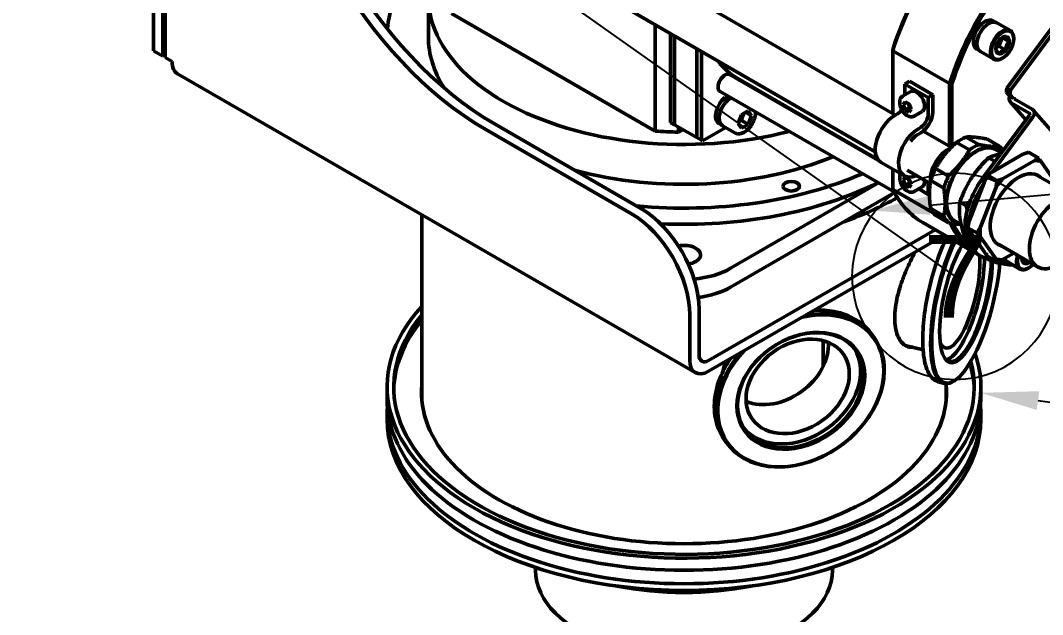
# Model space of a CAD drawing. Header units: millimetres. Extents: x 0 to 841, y 0 to 594.
# Drawn here: x 222.3 to 284.3, y 372.9 to 408.9 of the extents above; entities that cross this region are included whole.
import ezdxf
from ezdxf import colors
from ezdxf.entities.mleader import LeaderData, LeaderLine
from ezdxf.math import Vec2, Vec3

# ---------------------------------------------------------------- set-up
doc = ezdxf.new("R2010")
doc.units = ezdxf.units.MM
doc.header["$LTSCALE"] = 0.75
doc.layers.add('Balloons', color=7, linetype='Continuous', lineweight=25)
doc.layers.add('Visible', color=7, linetype='Continuous', lineweight=50)
doc.styles.get("Standard").update_dxf_attribs({"font": 'arial.ttf'})

# ---------------------------------------------------------------- blocks, each defined once
blk = doc.blocks.new('*B15')
at = {"transparency": 16777216}
for start, end in [(90, 270), (270, 90)]:
    blk.add_arc((0, 0), 6.25, start, end, dxfattribs=at)
at = {"transparency": 16777216, "insert": (0, 0), "char_height": 5, "attachment_point": 5}
blk.add_mtext('7', dxfattribs=at)
blk = doc.blocks.new('*B27')
at = {"transparency": 16777216}
for start, end in [(90, 270), (270, 90)]:
    blk.add_arc((0, 0), 6.25, start, end, dxfattribs=at)
at = {"transparency": 16777216, "insert": (0, 0), "char_height": 5, "attachment_point": 5}
blk.add_mtext('11', dxfattribs=at)
blk = doc.blocks.new('*B28')
at = {"transparency": 16777216}
for start, end in [(90, 270), (270, 90)]:
    blk.add_arc((0, 0), 6.25, start, end, dxfattribs=at)
at = {"transparency": 16777216, "insert": (0, 0), "char_height": 5, "attachment_point": 5}
blk.add_mtext('10', dxfattribs=at)

msp = doc.modelspace()

# ---------------------------------------------------------------- linework, layer by layer
at = {"layer": 'Visible', "extrusion": (-0.707107, -0.408248, 0.57735)}
for p, q in [((230.3966, 407.0982), (230.3966, 446.6166)), ((230.9623, 446.29), (230.9623, 406.7716)), ((231.1037, 406.6899), (231.1037, 446.2084)), ((248.78, 418.5757), (275.3941, 403.2101)), ((247.51, 416.376), (274.1721, 400.9826)), ((287.9163, 412.6044), (282.1562, 404.8303)), ((288.1284, 412.4819), (282.3683, 404.7079)), ((247.07, 407.9555), (247.07, 410.3723)), ((248.4779, 409.3637), (260.8229, 402.2363)), ((260.8229, 408.6898), (260.8229, 402.2363)), ((281.3093, 408.9239), (281.4583, 408.8378)), ((281.5416, 408.8036), (282.3618, 408.3301)), ((261.756, 408.1511), (261.756, 402.759)), ((262.0043, 408.0077), (262.0043, 402.6156)), ((281.7652, 407.6484), (281.8721, 407.9066)), ((282.2981, 407.6657), (281.877, 407.9089)), ((282.5689, 407.8396), (282.5689, 407.8723)), ((263.3478, 407.2321), (263.3478, 401.84)), ((280.3213, 407.2126), (280.4703, 407.1266)), ((281.4878, 407.2959), (281.6567, 407.3861)), ((281.6567, 407.3861), (281.7652, 407.6484)), ((281.6567, 407.3861), (282.0809, 407.1412)), ((230.3966, 407.0982), (230.9623, 406.7716)), ((230.9623, 406.7716), (231.1037, 406.8532)), ((231.528, 406.445), (231.1037, 406.6899)), ((263.6307, 407.0688), (263.6307, 401.6767)), ((275.2272, 407.1695), (275.2272, 407.1054)), ((275.2272, 407.1054), (278.6779, 405.1131)), ((275.2272, 407.1054), (275.2272, 403.3064)), ((280.5416, 407.0716), (281.3618, 406.598)), ((281.8901, 406.6639), (281.8618, 406.6475)), ((263.2549, 387.5863), (231.8594, 405.7126)), ((265.361, 405.6702), (274.3526, 400.4789)), ((265.801, 405.4358), (274.3268, 400.5134)), ((276.2454, 405.2529), (275.9626, 405.0896)), ((275.9626, 405.0896), (275.9626, 404.4282)), ((275.9626, 405.0896), (277.3768, 404.2731)), ((276.2454, 405.2529), (277.6596, 404.4364)), ((278.6779, 405.1131), (278.6779, 401.3142)), ((278.8193, 401.2924), (278.8193, 405.0956)), ((282.1562, 404.8303), (282.1367, 404.7058)), ((282.3683, 404.7079), (282.1562, 404.8303)), ((264.761, 404.631), (275.308, 398.5417)), ((265.1863, 404.3613), (265.1863, 404.26)), ((276.3197, 404.6344), (275.8247, 404.3486)), ((277.6596, 404.4364), (277.3768, 404.2731)), ((277.3768, 404.2731), (277.3768, 403.2443)), ((277.6596, 403.4076), (277.6596, 404.4364)), ((282.1262, 404.5762), (282.3294, 404.4589)), ((282.3228, 404.3503), (282.1262, 404.5762)), ((282.3228, 404.3503), (282.5259, 404.233)), ((282.3683, 404.7079), (282.3294, 404.4589)), ((282.3294, 404.4589), (282.5259, 404.233)), ((282.5259, 404.233), (282.5847, 404.3123)), ((282.5967, 404.1922), (283.6856, 403.5635)), ((275.9815, 404.0172), (275.8591, 403.843)), ((276.0712, 403.9655), (275.8591, 403.843)), ((275.8591, 403.843), (275.9815, 403.5273)), ((276.2265, 403.8758), (275.9815, 404.0172)), ((275.9815, 403.5273), (276.2644, 403.6906)), ((275.9815, 403.5273), (276.2265, 403.3859)), ((276.2031, 403.8485), (276.1827, 403.9011)), ((276.2644, 403.6906), (276.2031, 403.8485)), ((276.349, 403.5601), (276.2265, 403.8758)), ((276.2265, 403.3859), (276.349, 403.5601)), ((276.3081, 403.6654), (276.2644, 403.6906)), ((283.3059, 402.9147), (282.3537, 404.0089)), ((283.5093, 403.3255), (282.4203, 403.9542)), ((286.1502, 400.7532), (283.7522, 403.5088)), ((266.057, 403.2245), (265.8528, 402.6984)), ((266.0409, 402.8886), (265.8937, 402.8036)), ((266.143, 403.1517), (266.0409, 402.8886)), ((266.0409, 402.8886), (266.4652, 402.6437)), ((266.4652, 403.4602), (266.057, 403.2245)), ((266.2042, 403.3095), (266.143, 403.1517)), ((266.3158, 403.3739), (266.6693, 403.1698)), ((266.6693, 403.1698), (266.4652, 403.4602)), ((266.4652, 402.6437), (266.6693, 403.1698)), ((275.3686, 403.1953), (275.51, 403.277)), ((277.019, 403.4216), (276.5247, 403.1362)), ((280.6999, 399.3977), (283.5212, 403.2053)), ((283.7333, 403.0829), (281.2726, 399.7618)), ((259.388, 397.2186), (250.5492, 402.3217)), ((251.1149, 402.6483), (259.9537, 397.5452)), ((262.0043, 402.6156), (261.756, 402.759)), ((262.0043, 402.6156), (263.3478, 401.84)), ((262.2333, 402.4834), (262.2333, 402.1763)), ((262.2333, 402.1763), (262.4993, 402.3299)), ((263.7014, 401.6358), (265.1055, 402.4465)), ((264.6923, 402.699), (264.8413, 402.6129)), ((264.9126, 402.5579), (265.655, 402.1293)), ((265.8528, 402.6984), (266.057, 402.408)), ((266.057, 402.408), (266.4652, 402.6437)), ((276.9243, 402.4605), (276.7828, 402.3788)), ((263.6307, 401.6767), (263.3478, 401.84)), ((263.7014, 401.6358), (263.6307, 401.6767)), ((276.7828, 402.0522), (276.9243, 402.1339)), ((277.0755, 402.2393), (278.7811, 401.2546)), ((280.4426, 401.4182), (279.6568, 401.8719)), ((280.9295, 401.7582), (281.7154, 401.3045)), ((279.0911, 401.5453), (279.8769, 401.0916)), ((281.5118, 401.0983), (281.8257, 400.917)), ((281.0421, 400.6133), (281.3991, 400.4071)), ((283.1275, 400.8327), (281.2144, 399.7282)), ((283.8064, 400.4408), (281.8933, 399.3363)), ((283.4664, 400.9467), (284.0038, 400.6365)), ((285.1652, 399.044), (284.2087, 400.4049)), ((275.9328, 399.5186), (274.5186, 400.3351)), ((275.2272, 399.926), (275.2272, 398.6974)), ((276.1054, 399.8664), (277.5034, 399.0593)), ((278.6041, 399.5082), (277.8183, 399.9619)), ((275.9815, 399.4448), (275.8591, 399.2706)), ((276.0712, 399.3931), (275.8591, 399.2706)), ((275.8591, 399.2706), (275.9815, 398.9549)), ((276.2265, 399.3034), (275.9815, 399.4448)), ((276.2031, 399.2761), (276.1827, 399.3287)), ((276.2644, 399.1182), (276.2031, 399.2761)), ((276.349, 398.9878), (276.2265, 399.3034)), ((277.5354, 399.2329), (278.3213, 398.7792)), ((280.8121, 399.2277), (279.8556, 396.7623)), ((281.017, 399.5325), (281.5544, 399.2222)), ((284.0357, 399.5257), (286.4115, 398.1539)), ((274.3628, 399.0874), (265.3984, 393.9118)), ((277.684, 397.279), (275.2272, 398.6974)), ((275.9815, 398.9549), (276.2644, 399.1182)), ((275.9815, 398.9549), (276.2265, 398.8135)), ((276.2265, 398.8135), (276.349, 398.9878)), ((276.3081, 399.093), (276.2644, 399.1182)), ((277.0197, 398.8496), (276.5247, 398.5638)), ((276.804, 398.725), (277.3768, 398.3943)), ((277.3768, 399.1324), (277.3768, 398.3943)), ((281.491, 398.8358), (280.5344, 396.3704)), ((275.3293, 398.5023), (265.3984, 392.7687)), ((277.3768, 398.3943), (277.4538, 398.4388)), ((279.3034, 397.9373), (279.6604, 397.7312)), ((278.3213, 397.0822), (277.5354, 397.5359)), ((246.67, 397.1616), (246.67, 385.9394)), ((277.0589, 396.6843), (280.1928, 394.875)), ((277.8183, 397.1335), (278.6041, 396.6798)), ((279.0118, 396.7682), (279.3821, 396.5544)), ((264.0549, 388.3188), (277.8017, 396.2555)), ((279.7922, 396.3759), (280.3296, 396.0656)), ((279.8556, 396.226), (280.8121, 394.8651)), ((278.3674, 395.9289), (264.0549, 387.6656)), ((279.7261, 395.5627), (279.6881, 395.5847)), ((280.5344, 395.8341), (281.491, 394.4732)), ((281.6357, 395.3687), (284.0115, 393.997)), ((281.8933, 394.4373), (282.5711, 394.8287)), ((280.3258, 394.7855), (280.538, 394.663)), ((281.017, 394.6335), (281.5544, 394.3233)), ((281.0873, 394.502), (281.1345, 394.5657)), ((281.9371, 394.4626), (282.0529, 394.3957)), ((282.1241, 394.3407), (282.9444, 393.8671)), ((283.0655, 394.5155), (283.0809, 394.5343)), ((283.466, 394.2417), (283.0695, 394.4706)), ((283.4727, 393.933), (283.4444, 393.9167)), ((262.9235, 388.3188), (262.9235, 391.0949)), ((263.4892, 391.4215), (263.4892, 388.6454)), ((274.106, 389.7169), (273.9836, 389.8875)), ((271.01, 387.9565), (271.01, 389.528)), ((275.9831, 389.2361), (277.0674, 388.9768)), ((278.3523, 386.9319), (278.0568, 387.0026)), ((278.47, 386.9171), (278.47, 385.9394)), ((279.0254, 387.1341), (278.9732, 387.0981)), ((244.57, 385.9918), (244.57, 386.7266)), ((280.57, 385.9918), (280.57, 386.7266)), ((244.57, 384.767), (244.57, 385.1753)), ((280.57, 384.767), (280.57, 385.1753)), ((265.1682, 383.3046), (265.0459, 383.4752)), ((253.57, 375.5896), (253.57, 375.767)), ((271.57, 375.5896), (271.57, 375.767))]:
    msp.add_line(p, q, dxfattribs=at)
at = {"layer": 'Visible'}
msp.add_arc((267.72, 387.2438), 2.8063, 158.448553, 170.953216, dxfattribs=at)
at = {"layer": 'Visible', "extrusion": (-1e-16, 1e-16, -1)}
for centre, major_axis, start_param, end_param in [((251.1149, 417.7535), (-9.25, 16.0215), 3.9269908, 5.4977871), ((279.3739, 399.4458), (1.4, 2.4249), 4.307242, 4.5939372), ((283.4444, 394.7332), (0.5, 0.866), 2.3561945, 4.3506115), ((262.57, 395.5448), (4, 0), 0.7853982, 1.4171259)]:
    msp.add_ellipse(centre, major_axis=major_axis, ratio=0.5773503, start_param=start_param, end_param=end_param, dxfattribs=at)
at = {"layer": 'Visible'}
for centre, major_axis, ratio, start_param, end_param in [((250.5492, 417.4269), (-9.25, 16.0215), 0.5773503, 0.7853982, 2.3561945), ((283.2882, 407.6371), (6.25, 10.8253), 0.5773503, 0.7853982, 1.9335319), ((280.8153, 408.0682), (0.494, 0.8556), 0.5773503, 0, 3.1415927), ((262.57, 407.9555), (15.5, 0), 0.5773503, 3.1415927, 3.4953119), ((281.8901, 407.4477), (0.2887, 0.5), 0.5773503, 0.2246358, 1.2718333), ((281.8901, 407.4477), (0.2887, 0.5), 0.5773503, -0.8225618, 0.2246358), ((281.8901, 407.4477), (0.2887, 0.5), 0.5773503, 2.3190309, 3.3662284), ((281.8901, 407.4477), (0.2887, 0.5), 0.5773503, 1.2718333, 2.3190309), ((281.8901, 407.4477), (0.2887, 0.5), 0.5773503, 4.413426, 5.4606235), ((281.8901, 407.4477), (0.2887, 0.5), 0.5773503, 3.3662284, 4.413426), ((271.126, 414.6589), (5.325, 9.2232), 0.5773503, 2.8923717, 3.1415927), ((265.4126, 403.424), (-1.9031, 0.3562), 0.4107544, -1.4871302, -1.3059511), ((282.4196, 404.5425), (-0.0206, 0.524), 0.5585172, 1.2320196, 1.4846999), ((282.6554, 404.2715), (0.0754, 0.0656), 0.8008785, 1.8394262, 3.4102225), ((276.3869, 403.8649), (-0.15, 0.2598), 0.5773503, 1.3089969, 1.9159894), ((275.3686, 401.8073), (0.85, 1.4722), 0.5773503, 0.7853982, 3.1415927), ((276.9243, 402.983), (0.52, 0.9007), 0.5773503, 3.9269908, 5.4977871), ((262.57, 410.3723), (14.2, 0), 0.5773503, 4.5890429, 4.6886745), ((278.5647, 399.913), (0.74, 1.2817), 0.5773503, 0.6284922, 2.4668443), ((280.2618, 398.9332), (1.25, 2.1651), 0.5773503, 0, 3.1415927), ((262.57, 407.9555), (-15.5, 0), 0.5773503, 1.1278461, 2.192728), ((282.8498, 397.439), (1.6454, 2.85), 0.5773503, 0.1618235, 0.3617753), ((276.3869, 399.2925), (-0.15, 0.2598), 0.5773503, 1.3089969, 1.9159894), ((282.0758, 397.8166), (1.75, 3.0311), 0.5773503, 1.3748907, 3.1415927), ((282.8498, 397.439), (1.6454, 2.85), 0.5773503, 1.209021, 1.4089728), ((262.57, 406.9757), (-18, 0), 0.5773503, 1.4917015, 2.2826581), ((282.288, 397.6941), (1.75, 3.0311), 0.5773503, 1.4667615, 2.2323602), ((262.57, 405.8326), (18.5, 0), 0.5773503, -1.0184203, -0.7962511), ((259.9537, 393.4627), (-2.5, 4.3301), 0.5773503, 3.9269908, 5.4977871), ((282.288, 397.6941), (1.75, 3.0311), 0.5773503, 2.336244, 3.4204671), ((282.8498, 397.439), (1.6454, 2.85), 0.5773503, 2.2562186, 2.4561704), ((279.6777, 392.27), (1.2676, 5.3005), 0.3124597, 0.9786124, 5.1628859), ((279.2158, 392.3805), (0.7885, 3.297), 0.3124597, 2.7688368, 5.5610266), ((279.6223, 392.2833), (0.9606, 4.0167), 0.3124597, 2.8272046, 5.3321227), ((282.8498, 397.439), (1.6454, 2.85), 0.5773503, 3.3034161, 3.5033679), ((283.4727, 394.7168), (0.2887, 0.5), 0.5773503, 2.2306955, 2.8635774), ((283.4727, 394.7168), (0.2887, 0.5), 0.5773503, 2.8635774, 3.9107749), ((283.4727, 394.7168), (0.2887, 0.5), 0.5773503, 3.9107749, 4.0524898), ((262.57, 394.4017), (4, 0), 0.5773503, -1.3521856, -0.7853982), ((262.57, 386.7266), (18, 0), 0.5773503, 2.6537227, 6.4785483), ((269.6562, 386.4841), (4.4282, 3.177), 0.7543445, 1.8254797, 7.33816), ((262.57, 386.7266), (-17.6, 0), 0.5773503, -0.4431415, 3.2936799), ((262.57, 386.4), (-17.6, 0), 0.5773503, -0.4431415, -0.0160713), ((269.6333, 386.5161), (3.3557, 2.4075), 0.7543445, -1.5707963, 4.712389), ((269.4649, 386.7508), (2.7544, 1.9761), 0.7543445, -1.5707963, 4.712389), ((264.0549, 388.972), (0.4, 0.6928), 0.5773503, 2.3561945, 3.9269908), ((262.57, 386.3673), (9, 0), 0.5773503, 0.3357131, 0.3546221), ((262.57, 386.4), (-17.6, 0), 0.5773503, 3.157664, 3.3157928), ((262.57, 386.4), (15.92, 0), 0.5773503, 3.0914619, 6.333316), ((262.57, 385.7468), (-15.92, 0), 0.5773503, -0.0501307, -0.0355405), ((262.57, 385.7468), (-15.92, 0), 0.5773503, 3.1771331, 3.1917234), ((262.57, 385.1753), (-18, 0), 0.5773503, -0.0392938, 3.1808865), ((262.57, 385.9918), (-18, 0), 0.5773503, 0, 3.1415927), ((262.57, 384.767), (18, 0), 0.5773503, 3.1415927, 6.2831853), ((262.57, 375.5896), (-9, 0), 0.5773503, 0, 3.1415927), ((262.57, 381.4684), (-12.5, 0), 0.5773503, 1.2403279, 1.9012648)]:
    msp.add_ellipse(centre, major_axis=major_axis, ratio=ratio, start_param=start_param, end_param=end_param, dxfattribs=at)
at = {"layer": 'Visible', "extrusion": (-2e-16, 0, -1)}
for centre, major_axis, ratio, start_param, end_param in [((283.3589, 407.5963), (6.3, 10.9119), 0.5773503, 4.3479475, 6.2831853), ((286.8803, 405.5632), (6.25, 10.8253), 0.5773503, 4.3496534, 6.4765698), ((280.1597, 398.9922), (1.4, 2.4249), 0.5773503, -0.9287457, -0.6420506), ((280.1597, 398.9922), (1.4, 2.4249), 0.5773503, 3.2600445, 3.5467396), ((279.6315, 392.2811), (1.2792, 5.3492), 0.3124597, 2.8064236, 5.3025236), ((279.6777, 392.27), (0.9745, 4.0751), 0.3124597, 0.9636166, 5.4777214), ((282.6241, 395.2067), (0.5, 0.866), 0.5773503, 3.1415927, 3.4873893), ((269.4649, 386.7508), (3.3557, 2.4075), 0.7543445, 0.0463745, 3.0952181)]:
    msp.add_ellipse(centre, major_axis=major_axis, ratio=ratio, start_param=start_param, end_param=end_param, dxfattribs=at)
at = {"layer": 'Visible', "extrusion": (0, 1e-16, -1)}
msp.add_ellipse((286.8096, 405.604), major_axis=(6.3, 10.9119), ratio=0.5773503, start_param=4.3479475, end_param=6.513604, dxfattribs=at)
at = {"layer": 'Visible', "extrusion": (-1e-16, -2e-16, -1)}
for centre, major_axis, ratio, start_param, end_param in [((262.57, 407.9555), (-18, 0), 0.5773503, 0.0456819, 0.6621583), ((262.57, 407.9555), (-18, 0), 0.5773503, 4.0675904, 4.8730401), ((279.2158, 392.3805), (0.9606, 4.0167), 0.3124597, 0.9300463, 2.9789301)]:
    msp.add_ellipse(centre, major_axis=major_axis, ratio=ratio, start_param=start_param, end_param=end_param, dxfattribs=at)
at = {"layer": 'Visible', "extrusion": (-1e-16, -1e-16, -1)}
for centre, major_axis, ratio, start_param, end_param in [((262.57, 410.3723), (-15.5, 0), 0.5773503, 4.2885224, 6.6963084), ((281.8618, 407.464), (0.5, 0.866), 0.5773503, 2.3561945, 7.0685835), ((283.4505, 403.2462), (0.0754, 0.0656), 0.8008785, -0.2686298, 1.3021665), ((276.7828, 400.9908), (0.65, 1.1258), 0.5773503, -1.3291002, -0.7853982), ((280.2618, 398.9332), (1.275, 2.2084), 0.5773503, 2.9432381, 6.4815398), ((278.8342, 399.7575), (0.85, 1.4722), 0.5773503, -1.5623076, -1.3725244)]:
    msp.add_ellipse(centre, major_axis=major_axis, ratio=ratio, start_param=start_param, end_param=end_param, dxfattribs=at)
at = {"layer": 'Visible', "extrusion": (1e-16, -2e-16, -1)}
for centre, major_axis, ratio, start_param, end_param in [((281.0416, 407.9376), (0.5, 0.866), 0.5773503, 3.1415927, 6.2831853), ((265.1863, 403.5546), (-1.9031, 0.3562), 0.4107544, 1.4940544, 1.5244167)]:
    msp.add_ellipse(centre, major_axis=major_axis, ratio=ratio, start_param=start_param, end_param=end_param, dxfattribs=at)
at = {"layer": 'Visible', "extrusion": (-1e-16, 0, -1)}
for centre, major_axis, ratio, start_param, end_param in [((281.8901, 407.4477), (0.48, 0.8314), 0.5773503, 3.1415927, 9.424778), ((265.061, 405.1506), (0.3, 0.5196), 0.5773503, 3.1415927, 6.2831853), ((265.1863, 403.5546), (0.494, 0.8556), 0.5773503, -0.7853982, -0.7550358), ((265.8368, 403.179), (0.25, 0.433), 0.5773503, 1.3089969, 2.1862961), ((276.7828, 400.9908), (0.85, 1.4722), 0.5773503, 2.4528025, 5.4977871), ((279.3739, 399.4458), (1.4, 2.4249), 0.5773503, -0.9287457, -0.6420506), ((282.8498, 397.439), (1.21, 2.0958), 0.5773503, 3.0129391, 6.4118389), ((276.3869, 399.2925), (-0.15, 0.2598), 0.5773503, -1.3089969, -1.1252351), ((280.1597, 398.9922), (1.4, 2.4249), 0.5773503, 4.307242, 4.5939372), ((283.3589, 407.5963), (6.3, 10.9119), 0.5773503, 3.1415927, 3.5060341), ((285.2115, 396.0755), (1.2, 2.0785), 0.5773503, 3.1415927, 9.424778), ((286.8803, 405.5632), (6.25, 10.8253), 0.5773503, 3.282885, 3.4920145), ((283.4727, 394.7168), (0.48, 0.8314), 0.5773503, 1.9483898, 4.3347955), ((269.6562, 386.4841), (3.4045, 2.4425), 0.7543445, 3.1415927, 9.424778)]:
    msp.add_ellipse(centre, major_axis=major_axis, ratio=ratio, start_param=start_param, end_param=end_param, dxfattribs=at)
at = {"layer": 'Visible', "extrusion": (-3e-16, 0, -1)}
for centre, major_axis, ratio, start_param, end_param in [((281.4658, 407.6927), (0.25, 0.433), 0.5773503, 0.8485443, 1.3461605), ((268.202, 388.511), (2.7544, 1.9761), 0.7543445, 0.4373935, 2.7041991)]:
    msp.add_ellipse(centre, major_axis=major_axis, ratio=ratio, start_param=start_param, end_param=end_param, dxfattribs=at)
at = {"layer": 'Visible', "extrusion": (0, -1e-16, -1)}
for centre, major_axis, ratio, start_param, end_param in [((281.4658, 407.6927), (0.25, 0.433), 0.5773503, 1.3461605, 2.2930484), ((266.6435, 404.4332), (0.3, 0.5196), 0.5773503, -0.7716971, -0.7301875), ((282.6554, 404.2715), (0.3017, 0.2626), 0.8008785, 2.8729628, 4.1910789), ((283.4505, 403.2462), (0.3017, 0.2626), 0.8008785, -0.2686298, 1.3021665), ((276.6697, 399.4558), (-0.35, 0.6062), 0.5773503, 2.207145, 3.1415927), ((259.388, 393.1361), (-2.5, 4.3301), 0.5773503, 0.7853982, 2.3561945)]:
    msp.add_ellipse(centre, major_axis=major_axis, ratio=ratio, start_param=start_param, end_param=end_param, dxfattribs=at)
at = {"layer": 'Visible', "extrusion": (-2e-16, -1e-16, -1)}
for centre, major_axis, start_param, end_param in [((232.6594, 407.0982), (0.8, 1.3856), 3.1415927, 3.9269908), ((276.6697, 404.0282), (-0.35, 0.6062), 0, 3.0732165), ((265.1863, 403.5546), (0.494, 0.8556), 3.1415927, 5.3096838), ((276.3869, 403.8649), (-0.15, 0.2598), -1.3089969, -1.1252351), ((276.9243, 402.983), (0.32, 0.5543), 0.7853982, 2.3561945), ((286.8096, 405.604), (6.3, 10.9119), 2.8580905, 3.1080224), ((286.8803, 405.5632), (6.25, 10.8253), 3.0131499, 3.070236), ((286.8803, 405.5632), (6.25, 10.8253), 2.8869857, 2.9983402), ((264.0549, 388.972), (0.8, 1.3856), 2.3561945, 3.9269908)]:
    msp.add_ellipse(centre, major_axis=major_axis, ratio=0.5773503, start_param=start_param, end_param=end_param, dxfattribs=at)
at = {"layer": 'Visible', "extrusion": (-3e-16, 2e-16, -1)}
msp.add_ellipse((265.4126, 403.424), major_axis=(0.5, 0.866), ratio=0.5773503, start_param=3.1415927, end_param=5.5154826, dxfattribs=at)
at = {"layer": 'Visible', "extrusion": (0, 0, -1)}
msp.add_ellipse((275.51, 403.7995), major_axis=(0.32, 0.5543), ratio=0.5773503, start_param=1.7191718, end_param=2.3561945, dxfattribs=at)
at = {"layer": 'Visible', "extrusion": (-3e-16, 1e-16, -1)}
for centre, major_axis, ratio, start_param, end_param in [((265.8368, 403.179), (0.25, 0.433), 0.5773503, 0.9867561, 1.3089969), ((286.8096, 405.604), (6.3, 10.9119), 0.5773503, 3.213744, 3.5001486), ((269.6371, 386.5108), (4.4689, 3.2061), 0.7543445, -1.013765, 4.4164958)]:
    msp.add_ellipse(centre, major_axis=major_axis, ratio=ratio, start_param=start_param, end_param=end_param, dxfattribs=at)
at = {"layer": 'Visible', "extrusion": (-2e-16, -2e-16, -1)}
for centre, start_param, end_param in [((280.1597, 398.9922), 0.1184518, 0.3138231), ((279.3739, 399.4458), 3.2600445, 3.5467396)]:
    msp.add_ellipse(centre, major_axis=(1.4, 2.4249), ratio=0.5773503, start_param=start_param, end_param=end_param, dxfattribs=at)
at = {"layer": 'Visible'}
msp.add_ellipse((269.0756, 398.8877), major_axis=(-0.5, 0), ratio=0.5773503, dxfattribs=at)
at = {"layer": 'Visible', "extrusion": (-1e-16, 3e-16, -1)}
msp.add_ellipse((262.57, 394.7283), major_axis=(-1, 0), ratio=0.5773503, start_param=1.2245034, end_param=4.447031, dxfattribs=at)
at = {"layer": 'Visible', "extrusion": (0, 2e-16, -1)}
msp.add_ellipse((262.57, 386.449), major_axis=(-8.9, 0), ratio=0.5773503, start_param=2.8186782, end_param=2.8302201, dxfattribs=at)
at = {"layer": 'Visible'}
for points, weights in [([(282.1072, 407.9723), (281.9538, 407.9472), (281.8619, 407.9017)], [1.18564064606, 1.2710003146, 1.2769105997]), ([(282.2981, 407.6657), (282.1006, 407.8779), (282.1072, 407.9723)], [1.18564064607, 1.36905989234, 1.18564064607]), ([(281.4819, 407.2185), (281.4842, 407.1259), (281.673, 406.9231)], [1.20334296074, 1.35973462676, 1.18564064607]), ([(282.0809, 407.1412), (282.0874, 407.4624), (282.2981, 407.6657)], [1.18564064606, 1.36905989233, 1.18564064606]), ([(282.0809, 407.1412), (281.7749, 407.0911), (281.673, 406.9231)], [1.18564064606, 1.36905989233, 1.18564064606]), ([(279.6568, 401.8719), (280.1357, 401.906), (280.9295, 401.7582)], [1.45768675487, 1.56981650524, 1.45768675487]), ([(277.8183, 399.9619), (278.2972, 400.8445), (279.0911, 401.5453)], [1.45768675487, 1.56981650524, 1.45768675487]), ([(279.9977, 399.3763), (280.4012, 399.9973), (281.0421, 400.6133)], [1.375, 1.375, 1.27627944178]), ([(281.0421, 400.6133), (281.3772, 400.7729), (281.7758, 400.8497)], [1.27627944153, 1.35929371623, 1.37250115524]), ([(281.352, 400.2777), (281.3758, 400.3415), (281.3991, 400.4071)], [1.29051157221, 1.28367232201, 1.27627944163]), ([(281.3991, 400.4071), (281.4234, 400.4066), (281.4473, 400.4063)], [1.27627944163, 1.27927278267, 1.28217536155]), ([(283.1275, 400.8327), (283.2892, 400.8902), (283.4664, 400.9467)], [1.31937879216, 1.30363895177, 1.28402614388]), ([(277.5354, 397.5359), (277.378, 398.4753), (277.5354, 399.2329)], [1.45764468372, 1.56977119786, 1.45764468372]), ([(279.3034, 397.9373), (279.5942, 398.7554), (279.9977, 399.3763)], [1.27627944171, 1.375, 1.375]), ([(280.8121, 399.2277), (280.9085, 399.3782), (281.017, 399.5325)], [1.31937879216, 1.30363895177, 1.28402614388]), ([(281.017, 399.5325), (281.1148, 399.6348), (281.2144, 399.7282)], [1.28402614411, 1.30363895187, 1.31937879216]), ([(281.8933, 399.3363), (281.7316, 399.2787), (281.5544, 399.2222)], [1.31937879216, 1.30363895181, 1.28402614398]), ([(278.3213, 397.0822), (278.4787, 397.8398), (278.3213, 398.7792)], [1.49203621812, 1.60680823489, 1.49203621812]), ([(279.3207, 396.8621), (279.2314, 397.408), (279.3034, 397.9373)], [1.375, 1.375, 1.27627944151]), ([(279.6881, 395.5847), (279.41, 396.3161), (279.3207, 396.8621)], [1.27627944153, 1.375, 1.375]), ([(279.7922, 396.3759), (279.8213, 396.5761), (279.8556, 396.7623)], [1.28402614411, 1.30363895187, 1.31937879216]), ([(279.8556, 396.226), (279.8213, 396.301), (279.7922, 396.3759)], [1.31937879216, 1.30363895177, 1.28402614388]), ([(280.3296, 396.0656), (280.4381, 395.9449), (280.5344, 395.8341)], [1.28402614398, 1.30363895181, 1.31937879216]), ([(281.017, 394.6335), (280.9085, 394.7543), (280.8121, 394.8651)], [1.28402614398, 1.30363895181, 1.31937879216]), ([(283.0654, 394.5135), (283.0712, 394.4159), (283.1159, 394.2818)], [1.27483279424, 1.26215564255, 1.18564064606]), ([(283.1159, 394.2818), (283.1889, 394.3207), (283.466, 394.2417)], [1.18564064605, 1.36905989232, 1.18564064605]), ([(283.4847, 394.3012), (283.4746, 394.2728), (283.466, 394.2417)], [1.21833008883, 1.20377908969, 1.18564064688])]:
    msp.add_rational_spline(points, weights, degree=2, dxfattribs=at)
at = {"layer": 'Visible', "extrusion": (4.62094e-09, 3.73852e-08, 1)}
msp.add_open_spline([(278.6779, 405.1131), (278.725, 405.1073), (278.7722, 405.1015), (278.8193, 405.0956)], degree=3, dxfattribs=at)
at = {"layer": 'Visible'}
for points, knots in [([(276.5247, 403.1362), (276.4866, 403.1142), (276.4438, 403.1009), (276.3517, 403.0915), (276.3023, 403.097), (276.1973, 403.1263), (276.1417, 403.1531), (276.0321, 403.2257), (275.9783, 403.2726), (275.8798, 403.3799), (275.8351, 403.4403), (275.7585, 403.5685), (275.7266, 403.6363), (275.6782, 403.7738), (275.6618, 403.8435), (275.6474, 403.9793), (275.6494, 404.0453), (275.6748, 404.1654), (275.6975, 404.2201), (275.7572, 404.2994), (275.7887, 404.3278), (275.8247, 404.3486)], [3.9269908, 3.9269908, 3.9269908, 3.9269908, 4.1809083, 4.1809083, 4.4596125, 4.4596125, 4.7858109, 4.7858109, 5.1302986, 5.1302986, 5.4721127, 5.4721127, 5.8116867, 5.8116867, 6.1529294, 6.1529294, 6.4975082, 6.4975082, 6.8282122, 6.8282122, 7.0685835, 7.0685835, 7.0685835, 7.0685835]), ([(276.5247, 398.5638), (276.4866, 398.5418), (276.4438, 398.5285), (276.3517, 398.5192), (276.3023, 398.5246), (276.1973, 398.5539), (276.1417, 398.5807), (276.0321, 398.6533), (275.9783, 398.7002), (275.8798, 398.8076), (275.8351, 398.8679), (275.7585, 398.9961), (275.7266, 399.0639), (275.6782, 399.2014), (275.6618, 399.2711), (275.6474, 399.4069), (275.6494, 399.473), (275.6711, 399.5756), (275.6849, 399.6148), (275.7043, 399.6505)], [3.9269908, 3.9269908, 3.9269908, 3.9269908, 4.1809083, 4.1809083, 4.4596125, 4.4596125, 4.7858109, 4.7858109, 5.1302986, 5.1302986, 5.4721127, 5.4721127, 5.8116867, 5.8116867, 6.1529294, 6.1529294, 6.4975082, 6.4975082, 6.7299818, 6.7299818, 6.7299818, 6.7299818]), ([(278.5342, 395.8326), (278.3579, 395.482), (278.1895, 395.0929), (277.8438, 394.1701), (277.673, 393.6236), (277.3876, 392.5102), (277.2728, 391.9437), (277.1094, 390.8429), (277.061, 390.3089), (277.0369, 389.32), (277.0618, 388.8666), (277.1918, 388.0705), (277.297, 387.7321), (277.6044, 387.2408), (277.807, 387.0623), (278.0568, 387.0026)], [1.8423925, 1.8423925, 1.8423925, 1.8423925, 2.1096268, 2.1096268, 2.4365356, 2.4365356, 2.761756, 2.761756, 3.0877965, 3.0877965, 3.4180871, 3.4180871, 3.7610109, 3.7610109, 4.0591254, 4.0591254, 4.0591254, 4.0591254]), ([(276.4391, 389.1271), (276.3929, 389.1223), (276.3471, 389.1219), (276.1954, 389.1357), (276.0935, 389.1705), (275.9084, 389.28), (275.8188, 389.3586), (275.6572, 389.5633), (275.5854, 389.6894), (275.4684, 389.9814), (275.4232, 390.1476), (275.3636, 390.5074), (275.3492, 390.701), (275.3492, 391.0974), (275.3636, 391.3133), (275.4232, 391.767), (275.4684, 392.0047), (275.5854, 392.4867), (275.6572, 392.7313), (275.8188, 393.2116), (275.9084, 393.4474), (276.0935, 393.8943), (276.1954, 394.1209), (276.3953, 394.5346), (276.4922, 394.7231), (276.5892, 394.9023)], [3.8519345, 3.8519345, 3.8519345, 3.8519345, 4.0053027, 4.0053027, 4.3694049, 4.3694049, 4.7335517, 4.7335517, 5.0976985, 5.0976985, 5.4618454, 5.4618454, 5.8259922, 5.8259922, 6.190139, 6.190139, 6.5542858, 6.5542858, 6.9184327, 6.9184327, 7.2825795, 7.2825795, 7.6466817, 7.6466817, 7.9647411, 7.9647411, 7.9647411, 7.9647411]), ([(273.9836, 389.8875), (273.7253, 390.2475), (273.393, 390.5539), (272.6124, 391.0323), (272.1629, 391.2021), (271.2952, 391.3694), (270.8888, 391.3947), (270.4738, 391.3715)], [0.49605886, 0.49605886, 0.49605886, 0.49605886, 0.80370996, 0.80370996, 1.11624567, 1.11624567, 1.36625109, 1.36625109, 1.36625109, 1.36625109]), ([(265.3965, 388.4401), (265.1672, 388.1094), (264.9733, 387.763), (264.6048, 386.9111), (264.4705, 386.3985), (264.3833, 385.4011), (264.4281, 384.9162), (264.6683, 384.109), (264.8316, 383.7739), (265.0459, 383.4752)], [2.5079886, 2.5079886, 2.5079886, 2.5079886, 2.7385126, 2.7385126, 3.0628618, 3.0628618, 3.3824145, 3.3824145, 3.6376515, 3.6376515, 3.6376515, 3.6376515])]:
    msp.add_open_spline(points, degree=3, knots=knots, dxfattribs=at)
at = {"layer": 'Visible', "extrusion": (-1.2526e-12, 9.396e-13, -1)}
msp.add_open_spline([(266.9047, 403.3933), (266.9066, 403.3581), (266.9065, 403.3221), (266.8989, 403.1891), (266.8796, 403.089), (266.8176, 402.8903), (266.7751, 402.7917), (266.6714, 402.6052), (266.6105, 402.5171), (266.475, 402.3588), (266.4004, 402.2886), (266.2424, 402.1734), (266.1588, 402.1284), (265.9912, 402.0739), (265.9067, 402.0629), (265.765, 402.0805), (265.7069, 402.0993), (265.655, 402.1293)], degree=3, knots=[1.5083541, 1.5083541, 1.5083541, 1.5083541, 1.6389871, 1.6389871, 1.984654, 1.984654, 2.3277132, 2.3277132, 2.6683826, 2.6683826, 3.0107795, 3.0107795, 3.3566181, 3.3566181, 3.6874274, 3.6874274, 3.9269908, 3.9269908, 3.9269908, 3.9269908], dxfattribs=at)
at = {"layer": 'Visible', "extrusion": (-1.0995e-12, 5.966e-13, -1)}
msp.add_rational_spline([(279.8769, 401.0916), (279.398, 400.209), (278.6041, 399.5082)], [1.49203621812, 1.60680823489, 1.49203621812], degree=2, dxfattribs=at)
at = {"layer": 'Visible', "extrusion": (-6.869e-13, -3.6908e-12, -1)}
msp.add_rational_spline([(281.7154, 401.3045), (281.2364, 401.2704), (280.4426, 401.4182)], [1.49203621812, 1.60680823489, 1.49203621812], degree=2, dxfattribs=at)
at = {"layer": 'Visible', "extrusion": (3.98393e-11, -4.25328e-11, -1)}
msp.add_rational_spline([(284.0038, 400.6365), (283.906, 400.5341), (283.8064, 400.4408)], [1.28402614398, 1.30363895181, 1.31937879216], degree=2, dxfattribs=at)
at = {"layer": 'Visible', "extrusion": (1.29255e-10, 1.12341e-10, -1)}
msp.add_rational_spline([(284.2087, 400.4049), (284.1123, 400.5157), (284.0038, 400.6365)], [1.31937879216, 1.30363895181, 1.28402614398], degree=2, dxfattribs=at)
at = {"layer": 'Visible', "extrusion": (-1.20746e-10, 1.9805e-11, -1)}
msp.add_rational_spline([(281.5544, 399.2222), (281.5253, 399.0221), (281.491, 398.8358)], [1.28402614398, 1.30363895181, 1.31937879216], degree=2, dxfattribs=at)
at = {"layer": 'Visible', "extrusion": (-4.1124e-11, 4.27894e-11, -1)}
msp.add_rational_spline([(279.6604, 397.7312), (279.8022, 397.8674), (279.9296, 398.0005)], [1.27627944163, 1.29687539717, 1.3131744424], degree=2, dxfattribs=at)
at = {"layer": 'Visible', "extrusion": (-1.22454e-10, -4.65597e-11, -1)}
msp.add_rational_spline([(279.6604, 397.7312), (279.7115, 397.5968), (279.7555, 397.4712)], [1.27627944163, 1.29333526584, 1.30744437719], degree=2, dxfattribs=at)
at = {"layer": 'Visible', "extrusion": (-2.6176e-12, -1.40639e-11, -1)}
msp.add_rational_spline([(278.6041, 396.6798), (279.0332, 396.5999), (279.349, 396.5735)], [1.49203621812, 1.55194939512, 1.5493109349], degree=2, dxfattribs=at)
at = {"layer": 'Visible', "extrusion": (-4.70164e-11, 3.01016e-11, -1)}
msp.add_rational_spline([(280.5344, 396.3704), (280.4381, 396.22), (280.3296, 396.0656)], [1.31937879216, 1.30363895181, 1.28402614398], degree=2, dxfattribs=at)
at = {"layer": 'Visible', "extrusion": (8.75017e-11, 4.0021e-11, -1)}
msp.add_rational_spline([(281.491, 394.4732), (281.5253, 394.3982), (281.5544, 394.3233)], [1.31937879216, 1.30363895181, 1.28402614398], degree=2, dxfattribs=at)
at = {"layer": 'Visible', "extrusion": (2.45563e-11, -6.90036e-11, -1)}
msp.add_rational_spline([(281.5544, 394.3233), (281.7316, 394.3797), (281.8933, 394.4373)], [1.28402614398, 1.30363895181, 1.31937879216], degree=2, dxfattribs=at)

# ---------------------------------------------------------------- leaders
at = {"layer": 'Balloons'}
ml = msp.add_multileader_block('Standard', dxfattribs=at)
ml.set_content('*B15', color=256)
ml.set_leader_properties()
ml.build(insert=Vec2(0, 0))
ml.multileader.update_dxf_attribs({"has_dogleg": 0, "arrow_head_size": 3.5, "block_connection_type": 1})
ctx = ml.context
ctx.base_point, ctx.char_height, ctx.arrow_head_size = Vec3(279.0066, 393.4227), 3.5, 3.5
ctx.attachment_type = 1
notes = []
notes.append((ctx, [(0, (1, 1, 0), (271.0066, 393.4227), (1, 0), 8, [(0, [(222.2356, 433.5766)], 0, [])])]))
ctx.block.insert = Vec3(279.0066, 393.4227)
ml = msp.add_multileader_block('Standard', dxfattribs=at)
ml.set_content('*B28', color=256)
ml.set_leader_properties()
ml.build(insert=Vec2(0, 0))
ml.multileader.update_dxf_attribs({"has_dogleg": 0, "arrow_head_size": 3.5, "block_connection_type": 1})
ctx = ml.context
ctx.base_point, ctx.char_height, ctx.arrow_head_size = Vec3(317.5298, 401.3592), 3.5, 3.5
ctx.attachment_type = 1
notes.append((ctx, [(0, (1, 1, 0), (309.5298, 401.3592), (1, 0), 8, [(0, [(273.9632, 397.4174)], 0, [])])]))
ctx.block.insert = Vec3(317.5298, 401.3592)
ml = msp.add_multileader_block('Standard', dxfattribs=at)
ml.set_content('*B27', color=256)
ml.set_leader_properties()
ml.build(insert=Vec2(0, 0))
ml.multileader.update_dxf_attribs({"has_dogleg": 0, "arrow_head_size": 3.5, "block_connection_type": 1})
ctx = ml.context
ctx.base_point, ctx.char_height, ctx.arrow_head_size = Vec3(317.5298, 381.3592), 3.5, 3.5
ctx.attachment_type = 1
notes.append((ctx, [(0, (1, 1, 0), (309.5298, 381.3592), (1, 0), 8, [(0, [(280.57, 386.3592)], 0, [])])]))
ctx.block.insert = Vec3(317.5298, 381.3592)
for ctx, leaders in notes:
    for number, flags, end, landing, length, lines in leaders:
        leader = LeaderData()
        leader.index, (leader.has_last_leader_line, leader.has_dogleg_vector, leader.attachment_direction) = number, flags
        leader.last_leader_point, leader.dogleg_vector, leader.dogleg_length = Vec3(end), Vec3(landing), length
        for number, points, colour, breaks in lines:
            line = LeaderLine()
            line.index, line.vertices, line.color, line.breaks = number, Vec3.list(points), colors.encode_raw_color(colour), breaks
            leader.lines.append(line)
        ctx.leaders.append(leader)

doc.saveas('drawing.dxf')
